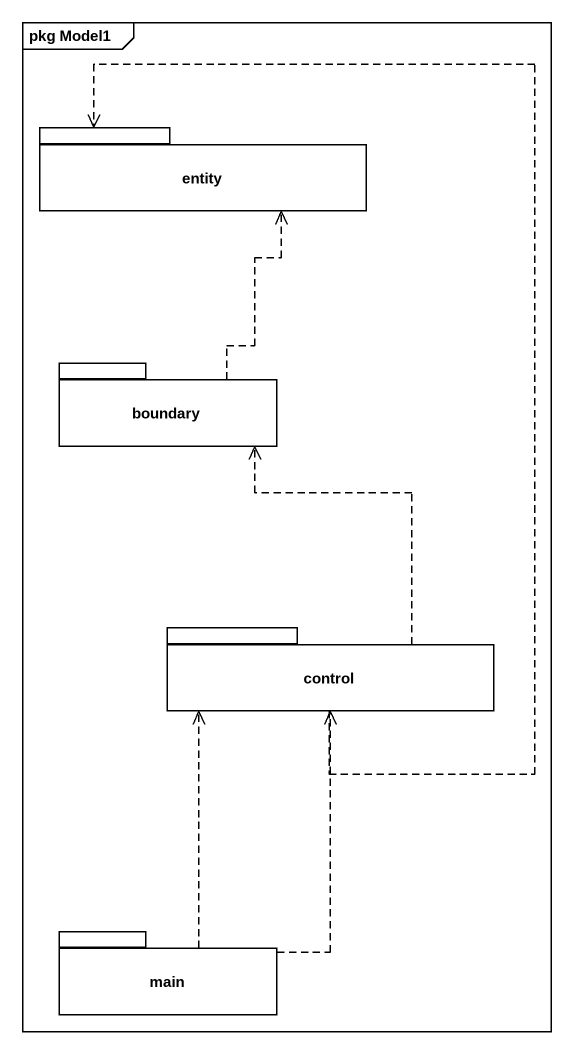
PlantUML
@startuml
mainframe pkg Model1
package "entity" as entity_ {
}
package "boundary" as boundary_ {
}
package "control" as control_ {
}
package main {
}
boundary_ .up.> entity_
control_ .up.> entity_
control_ .up.> boundary_
main .up.> control_
main .up.> control_
@enduml
